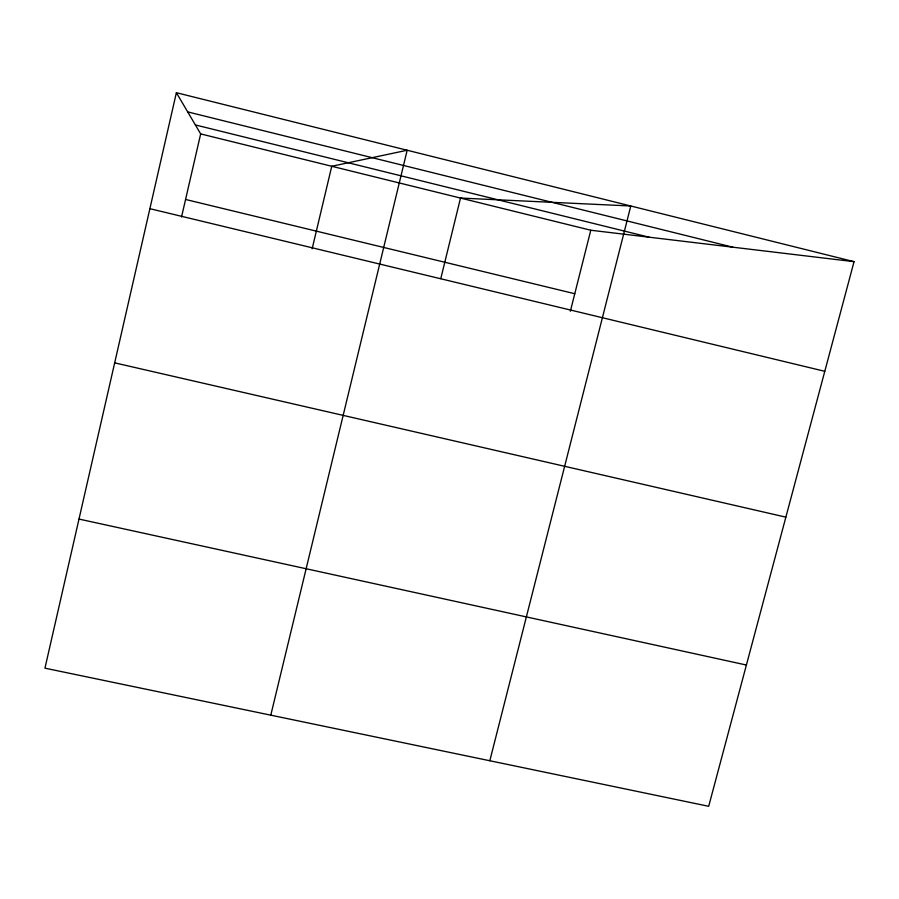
<?xml version="1.0" encoding="UTF-8"?>
<svg xmlns="http://www.w3.org/2000/svg" width="899" height="899" viewBox="0 0 899 899"><rect width="100%" height="100%" fill="white"/><g stroke="black" fill="none" stroke-linecap="round" stroke-linejoin="round"><path stroke-width="1.35" d="M176.373 92.698L44.95 668.171L708.693 806.302L854.05 261.665L176.373 92.698L200.668 133.906L181.531 217.007M312.155 248.765L331.753 166.27L407.168 150.245L270.79 715.177M440.791 278.6L460.513 198.061L630.795 205.995L489.82 760.756M570.348 311.256L590.789 230.234L854.05 261.665M79 519.071L746.395 665.035M114.679 362.859L785.861 517.15M149.886 208.68L824.788 371.309M185.576 199.466L574.776 293.726M200.668 133.906L590.789 230.234M187.689 111.892L732.775 247.18M195.375 124.939L649.022 237.179"/></g></svg>
